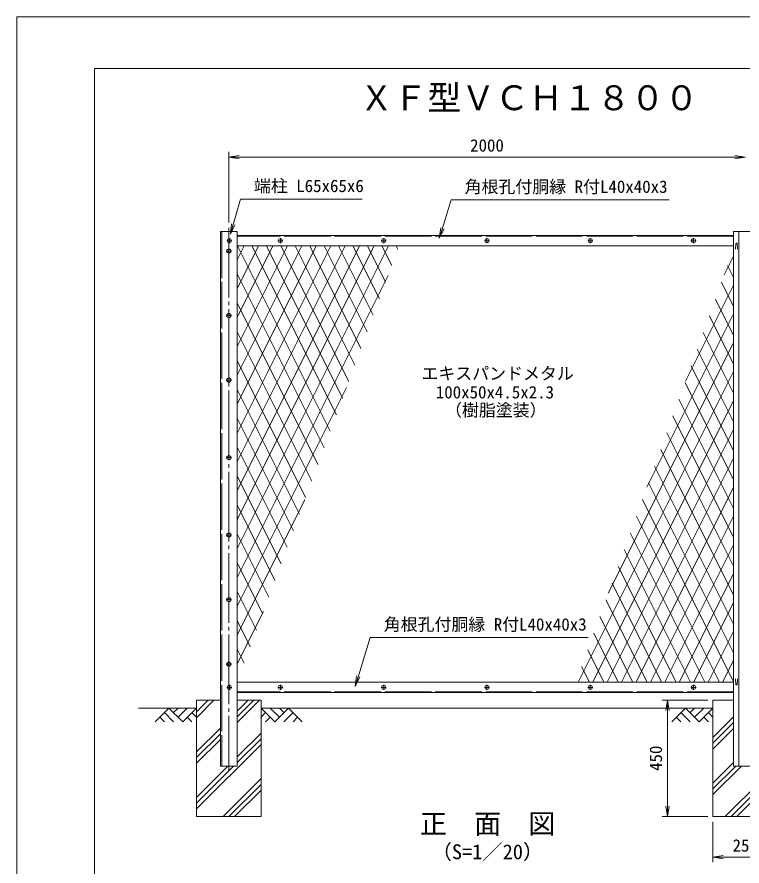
# Model space of a CAD drawing. Units: millimetres, scale not verified. Extents: x -4200 to 4200, y -2970 to 2970.
# Drawn here: x -4200 to -1392, y -318 to 2970 of the extents above; entities that cross this region are included whole.
import ezdxf
from ezdxf.enums import TextEntityAlignment as Align

# ---------------------------------------------------------------- set-up
doc = ezdxf.new("R2010")
doc.units = ezdxf.units.MM
doc.header["$LTSCALE"] = 15
doc.linetypes.add('LONG_CHAIN', pattern=[21, 18, -1, 1, -1])
doc.linetypes.add('LONG_DASHED2', pattern=[13, 12, -1])
for name, color, linetype, lineweight in [('0-0_D-STR1', 1, 'Continuous', 9), ('0-1_D-BMK', 2, 'LONG_CHAIN', 9), ('0-2_D-BGD', 7, 'Continuous', 9), ('0-3_D-STR4', 7, 'Continuous', 9), ('0-4_D-STR-DIM', 7, 'Continuous', 9), ('0-5_0', 7, 'Continuous', 9), ('0-6_D-STR-TXT', 7, 'Continuous', 9), ('0-8_D-DCR-HCH', 7, 'Continuous', 9), ('0-9_D-STR3', 3, 'Continuous', 9), ('0-A_D-STR2', 7, 'Continuous', 9), ('0-B_D-TTL', 2, 'Continuous', 9)]:
    doc.layers.add(name, color=color, linetype=linetype, lineweight=lineweight)
doc.layers.add('0-7_D-TTL-TXT', color=7, linetype='Continuous')
doc.styles.add('ＭＳ ゴシック', font='')
doc.styles.get('ＭＳ ゴシック').set_extended_font_data('MS Gothic')

# ---------------------------------------------------------------- blocks, each defined once
blk = doc.blocks.new('_Open')
at = {"layer": '0-5_0'}
blk.add_line((-15, 2.5), (0, 0), dxfattribs=at)
blk.add_lwpolyline([(-15, -2.5), (0, 0), (-15, 0)], dxfattribs=at)

msp = doc.modelspace()

# ---------------------------------------------------------------- linework, layer by layer
at = {"layer": '0-0_D-STR1'}
for p, q in [((-3412.5, 2138.59), (-3412.5, 68.59)), ((-3347.5, 2138.59), (-3412.5, 2138.59)), ((-3347.5, 68.59), (-3347.5, 2138.59)), ((-1405, 68.59), (-1405, 2138.59)), ((-1425, 2123.59), (-3347.5, 2123.59)), ((-3347.5, 2083.59), (-1425, 2083.59)), ((-1416.5, 2091.96), (-1417.25, 2070.46)), ((-1410.5, 2091.96), (-1409.75, 2070.46)), ((-1416.5, 385.21), (-1417.25, 406.71)), ((-1410.5, 385.21), (-1409.75, 406.71)), ((-3347.5, 393.59), (-1425, 393.59)), ((-1425, 353.59), (-3347.5, 353.59)), ((-3412.5, 68.59), (-3347.5, 68.59)), ((-1425, 68.59), (-1335, 68.59))]:
    msp.add_line(p, q, dxfattribs=at)
at = {"layer": '0-0_D-STR1', "linetype": 'LONG_DASHED2'}
for p, q in [((-3406.5, 2138.59), (-3406.5, 68.59)), ((-1425, 2120.59), (-3347.5, 2120.59)), ((-1425, 356.59), (-3347.5, 356.59))]:
    msp.add_line(p, q, dxfattribs=at)
at = {"layer": '0-0_D-STR1'}
msp.add_lwpolyline([(-1425, 68.59), (-1425, 2138.59), (-1335, 2138.59)], dxfattribs=at)
for centre, start, end in [((-1413.5, 2090.71), 22.61986, 157.38014), ((-1413.5, 386.46), 202.61986, 337.38014)]:
    msp.add_arc(centre, 3.25, start, end, dxfattribs=at)
at = {"layer": '0-1_D-BMK'}
for p, q in [((-3380, 2153.59), (-3380, 53.59)), ((-3377.5, 2113.59), (-3377.5, 2093.59)), ((-3180, 2113.59), (-3180, 2093.59)), ((-2780, 2113.59), (-2780, 2093.59)), ((-2380, 2113.59), (-2380, 2093.59)), ((-1980, 2113.59), (-1980, 2093.59)), ((-1580, 2113.59), (-1580, 2093.59)), ((-3367.5, 2103.59), (-3387.5, 2103.59)), ((-3379.5, 2073.59), (-3379.5, 2053.59)), ((-3170, 2103.59), (-3190, 2103.59)), ((-2770, 2103.59), (-2790, 2103.59)), ((-2370, 2103.59), (-2390, 2103.59)), ((-1970, 2103.59), (-1990, 2103.59)), ((-1570, 2103.59), (-1590, 2103.59)), ((-3369.5, 2063.59), (-3389.5, 2063.59)), ((-3369.5, 1813.59), (-3389.5, 1813.59)), ((-3379.5, 1823.59), (-3379.5, 1803.59)), ((-3369.5, 1563.59), (-3389.5, 1563.59)), ((-3379.5, 1573.59), (-3379.5, 1553.59)), ((-3369.5, 1263.59), (-3389.5, 1263.59)), ((-3379.5, 1273.59), (-3379.5, 1253.59)), ((-3369.5, 963.59), (-3389.5, 963.59)), ((-3379.5, 973.59), (-3379.5, 953.59)), ((-3379.5, 723.59), (-3379.5, 703.59)), ((-3369.5, 713.59), (-3389.5, 713.59)), ((-3369.5, 463.59), (-3389.5, 463.59)), ((-3379.5, 473.59), (-3379.5, 453.59)), ((-3367.5, 373.59), (-3387.5, 373.59)), ((-3377.5, 383.59), (-3377.5, 363.59)), ((-3170, 373.58), (-3190, 373.58)), ((-3180, 363.58), (-3180, 383.58)), ((-2770, 373.58), (-2790, 373.58)), ((-2780, 363.58), (-2780, 383.58)), ((-2370, 373.58), (-2390, 373.58)), ((-2380, 363.58), (-2380, 383.58)), ((-1970, 373.58), (-1990, 373.58)), ((-1980, 363.58), (-1980, 383.58)), ((-1570, 373.58), (-1590, 373.58)), ((-1580, 363.58), (-1580, 383.58))]:
    msp.add_line(p, q, dxfattribs=at)
at = {"layer": '0-2_D-BGD'}
for p, q in [((-3505, 293.59), (-3730, 293.59)), ((-1505, 293.59), (-3255, 293.59))]:
    msp.add_line(p, q, dxfattribs=at)
at = {"layer": '0-3_D-STR4'}
for p, q in [((-3505, 323.59), (-3505, -126.41)), ((-3412.5, 323.59), (-3505, 323.59)), ((-3255, 323.59), (-3347.5, 323.59)), ((-3255, 323.59), (-3255, -126.41)), ((-1505, 323.59), (-1505, -126.41)), ((-1425, 323.59), (-1505, 323.59)), ((-3255, -126.41), (-3505, -126.41)), ((-1255, -126.41), (-1505, -126.41))]:
    msp.add_line(p, q, dxfattribs=at)
at = {"layer": '0-4_D-STR-DIM'}
for p, q in [((-3380, 2173.59), (-3380, 2447.37)), ((-3340, 2427.37), (-1420, 2427.37)), ((-1525, 323.59), (-1700.98, 323.59)), ((-1680.98, 283.59), (-1680.98, -86.41)), ((-1525, -126.41), (-1700.98, -126.41)), ((-1505, -146.41), (-1505, -303.73)), ((-1465, -283.73), (-1295, -283.73))]:
    msp.add_line(p, q, dxfattribs=at)
at = {"layer": '0-6_D-STR-TXT'}
for points in [[(-2863.65, 2264.87), (-3334.62, 2264.87), (-3372.71, 2130.6)], [(-1674.79, 2261.78), (-2518.53, 2261.78), (-2563.89, 2114.82)], [(-1987.99, 566.68), (-2831.73, 566.68), (-2889.46, 379.55)]]:
    msp.add_lwpolyline(points, dxfattribs=at)
at = {"layer": '0-8_D-DCR-HCH'}
for p, q in [((-3505, 256.34), (-3437.76, 323.59)), ((-3505, 278.44), (-3459.86, 323.59)), ((-3347.5, 237.07), (-3260.98, 323.59)), ((-3347.5, 259.16), (-3283.08, 323.59)), ((-3347.5, 281.26), (-3305.18, 323.59)), ((-3611.43, 293.59), (-3664.64, 240.37)), ((-3629.16, 275.85), (-3593.53, 240.37)), ((-3611.43, 293.59), (-3558.21, 240.37)), ((-3593.69, 275.85), (-3575.95, 293.59)), ((-3575.95, 258.11), (-3540.48, 293.59)), ((-3558.21, 240.37), (-3505, 293.59)), ((-3522.74, 275.85), (-3505, 258.19)), ((-3201.79, 240.37), (-3255, 293.59)), ((-3237.26, 275.85), (-3255, 258.19)), ((-3184.05, 258.11), (-3219.53, 293.59)), ((-3148.58, 293.59), (-3201.79, 240.37)), ((-3166.22, 275.76), (-3184.05, 293.59)), ((-3130.84, 275.85), (-3166.48, 240.37)), ((-3148.58, 293.59), (-3095.37, 240.37)), ((-1611.43, 293.59), (-1664.64, 240.37)), ((-1629.16, 275.85), (-1593.53, 240.37)), ((-1611.43, 293.59), (-1558.21, 240.37)), ((-1593.69, 275.85), (-1575.95, 293.59)), ((-1575.95, 258.11), (-1540.48, 293.59)), ((-1558.21, 240.37), (-1505, 293.59)), ((-1522.74, 275.85), (-1505, 258.19)), ((-3646.9, 258.11), (-3629.08, 240.37)), ((-3540.48, 258.11), (-3522.66, 240.37)), ((-3219.53, 258.11), (-3237.35, 240.37)), ((-3113.1, 258.11), (-3130.92, 240.37)), ((-1646.9, 258.11), (-1629.08, 240.37)), ((-1540.48, 258.11), (-1522.66, 240.37)), ((-1505, 179.22), (-1425, 259.22)), ((-1505, 157.12), (-1425, 237.12)), ((-3505, 123.76), (-3412.5, 216.26)), ((-1505, 135.02), (-1425, 215.02)), ((-3505, 101.66), (-3412.5, 194.16)), ((-3505, 79.57), (-3412.5, 172.07)), ((-3347.5, 104.48), (-3255, 196.98)), ((-3347.5, 82.39), (-3255, 174.89)), ((-3505, -97.21), (-3255, 152.79)), ((-3505, -75.11), (-3361.3, 68.59)), ((-3505, -53.02), (-3383.4, 68.59)), ((-1505, 2.44), (-1425, 82.44)), ((-1505, -41.75), (-1394.66, 68.59)), ((-1505, -19.66), (-1416.76, 68.59)), ((-1457.08, -126.41), (-1255, 75.66)), ((-1434.98, -126.41), (-1255, 53.57)), ((-3401.63, -126.41), (-3255, 20.21)), ((-1412.89, -126.41), (-1255, 31.47)), ((-3379.53, -126.41), (-3255, -1.89)), ((-3357.43, -126.41), (-3255, -23.99))]:
    msp.add_line(p, q, dxfattribs=at)
at = {"layer": '0-9_D-STR3'}
for centre in [(-3377.5, 2103.59), (-3180, 2103.59), (-2780, 2103.59), (-2380, 2103.59), (-1980, 2103.59), (-1580, 2103.59), (-3379.5, 2063.59), (-3379.5, 1813.59), (-3379.5, 1563.59), (-3379.5, 1263.59), (-3379.5, 963.59), (-3379.5, 713.59), (-3379.5, 463.59), (-3377.5, 373.59), (-3180, 373.58), (-2780, 373.58), (-2380, 373.58), (-1980, 373.58), (-1580, 373.58)]:
    msp.add_circle(centre, 8, dxfattribs=at)
at = {"layer": '0-A_D-STR2'}
for p, q in [((-3320.47, 2083.59), (-3347.5, 2029.52)), ((-3264.57, 2083.59), (-3347.5, 1917.72)), ((-3208.67, 2083.59), (-3347.5, 1805.92)), ((-3152.77, 2083.59), (-3347.5, 1694.11)), ((-3096.86, 2083.59), (-3347.5, 1582.31)), ((-3040.96, 2083.59), (-3347.5, 1470.51)), ((-2985.06, 2083.59), (-3347.5, 1358.7)), ((-2929.16, 2083.59), (-3347.5, 1246.9)), ((-2873.26, 2083.59), (-3347.5, 1135.1)), ((-2817.36, 2083.59), (-3347.5, 1023.29)), ((-2761.45, 2083.59), (-3347.5, 911.49)), ((-2986.9, 1365.3), (-3346.05, 2083.59)), ((-2963.09, 1429.47), (-3290.14, 2083.59)), ((-2939.27, 1493.65), (-3234.24, 2083.59)), ((-2915.46, 1557.82), (-3178.34, 2083.59)), ((-2891.64, 1621.99), (-3122.44, 2083.59)), ((-2867.83, 1686.17), (-3066.54, 2083.59)), ((-2844.01, 1750.34), (-3010.63, 2083.59)), ((-2820.2, 1814.51), (-2954.73, 2083.59)), ((-2796.38, 1878.69), (-2898.83, 2083.59)), ((-2772.57, 1942.86), (-2842.93, 2083.59)), ((-2748.75, 2007.03), (-2787.03, 2083.59)), ((-2724.94, 2071.21), (-2731.13, 2083.59)), ((-1425, 2043.59), (-1461.34, 1970.92)), ((-1425, 1960.63), (-1448.2, 2007.02)), ((-3010.71, 1301.13), (-3347.5, 1974.7)), ((-2762.93, 1968.83), (-3347.5, 799.69)), ((-1425, 1848.83), (-1471.75, 1942.32)), ((-1425, 1931.78), (-1610.91, 1559.97)), ((-1425, 1737.03), (-1495.3, 1877.61)), ((-3034.53, 1236.95), (-3347.5, 1862.89)), ((-1425, 1819.98), (-1760.48, 1149.02)), ((-1425, 1625.22), (-1518.85, 1812.91)), ((-3058.34, 1172.78), (-3347.5, 1751.09)), ((-1425, 1513.42), (-1542.4, 1748.21)), ((-1425, 1708.17), (-1910.06, 738.07)), ((-1425, 1401.62), (-1565.95, 1683.5)), ((-3082.16, 1108.61), (-3347.5, 1639.29)), ((-1425, 1289.82), (-1589.5, 1618.8)), ((-1425, 1596.37), (-2026.4, 393.59)), ((-1425, 1178.01), (-1613.05, 1554.1)), ((-2923.87, 1535.15), (-3347.5, 687.88)), ((-3105.97, 1044.43), (-3347.5, 1527.49)), ((-1425, 1484.57), (-1970.49, 393.59)), ((-1425, 1066.21), (-1636.6, 1489.39)), ((-3129.79, 980.26), (-3347.5, 1415.68)), ((-1425, 954.41), (-1660.15, 1424.69)), ((-1425, 1372.76), (-1914.59, 393.59)), ((-1425, 842.6), (-1683.7, 1359.99)), ((-3153.6, 916.08), (-3347.5, 1303.88)), ((-1425, 730.8), (-1707.25, 1295.28)), ((-1425, 1260.96), (-1858.69, 393.59)), ((-1425, 619), (-1730.8, 1230.58)), ((-3177.42, 851.91), (-3347.5, 1192.08)), ((-1425, 507.19), (-1754.35, 1165.88)), ((-1425, 1149.16), (-1802.79, 393.59)), ((-3084.81, 1101.47), (-3347.5, 576.08)), ((-1425, 395.39), (-1777.9, 1101.17)), ((-3201.23, 787.74), (-3347.5, 1080.27)), ((-1480, 393.59), (-1801.45, 1036.47)), ((-1425, 1037.35), (-1746.89, 393.59)), ((-3225.05, 723.56), (-3347.5, 968.47)), ((-1535.9, 393.59), (-1825, 971.77)), ((-1425, 925.55), (-1690.99, 393.59)), ((-1591.81, 393.59), (-1848.55, 907.06)), ((-3248.86, 659.39), (-3347.5, 856.67)), ((-1647.71, 393.59), (-1872.1, 842.36)), ((-1425, 813.75), (-1635.08, 393.59)), ((-1703.61, 393.59), (-1895.65, 777.66)), ((-3272.68, 595.22), (-3347.5, 744.87)), ((-1759.51, 393.59), (-1919.2, 712.95)), ((-1425, 701.94), (-1579.18, 393.59)), ((-3245.74, 667.79), (-3347.5, 464.28)), ((-3296.49, 531.04), (-3347.5, 633.06)), ((-1815.41, 393.59), (-1942.75, 648.25)), ((-1871.32, 393.59), (-1966.3, 583.55)), ((-1425, 590.14), (-1523.28, 393.59)), ((-3320.31, 466.87), (-3347.5, 521.26)), ((-1927.22, 393.59), (-1989.85, 518.84)), ((-1425, 478.34), (-1467.38, 393.59)), ((-1983.12, 393.59), (-2013.4, 454.14))]:
    msp.add_line(p, q, dxfattribs=at)
at = {"layer": '0-B_D-TTL', "color": 7}
msp.add_lwpolyline([(-4200.03, -2970.08), (4199.97, -2970.08), (4199.97, 2969.92), (-4200.03, 2969.92)], close=True, dxfattribs=at)
at = {"layer": '0-B_D-TTL'}
msp.add_lwpolyline([(-3900.03, 2769.92), (3899.97, 2769.92), (3899.97, -2770.08), (-3900.03, -2770.08)], close=True, dxfattribs=at)

# ---------------------------------------------------------------- block references
at = {"layer": '0-4_D-STR-DIM', "xscale": 2.666667, "yscale": 2.666667}
for p, rotation in [((-3380, 2427.37), 180), ((-1680.98, 323.59), 90), ((-1680.98, -126.41), 270), ((-1505, -283.73), 180)]:
    msp.add_blockref('_Open', p, dxfattribs=dict(at, rotation=rotation))
msp.add_blockref('_Open', (-1380, 2427.37), dxfattribs=at)
at = {"layer": '0-6_D-STR-TXT', "xscale": 2.666667, "yscale": 2.666667}
for p, rotation in [((-3373.25, 2128.68), 254.16392), ((-2564.48, 2112.91), 252.84683), ((-2890.05, 377.64), 252.85394)]:
    msp.add_blockref('_Open', p, dxfattribs=dict(at, rotation=rotation))

# ---------------------------------------------------------------- texts
at = {"layer": '0-4_D-STR-DIM', "style": 'ＭＳ ゴシック'}
for s, p in [('2000', (-2445.25, 2434.12)), ('250', (-1429, -276.98))]:
    msp.add_text(s, height=48.06, dxfattribs=at).set_placement(p, align=Align.BOTTOM_LEFT)
msp.add_text('450', height=48.06, rotation=90, dxfattribs=at).set_placement((-1687.73, 50.09), align=Align.BOTTOM_LEFT)
at = {"layer": '0-6_D-STR-TXT', "style": 'ＭＳ ゴシック'}
for s, p in [('端柱 L65x65x6', (-3282.43, 2277.46)), ('角根孔付胴縁 R付L40x40x3', (-2466.59, 2274.37)), ('エキスパンドメタル', (-2633.72, 1550.99)), ('100x50x4.5x2.3', (-2578.03, 1478.25)), ('（樹脂塗装）', (-2542.46, 1409.06)), ('角根孔付胴縁 R付L40x40x3', (-2779.79, 579.27))]:
    msp.add_text(s, height=48.06, dxfattribs=at).set_placement(p, align=Align.BOTTOM_LEFT)
at = {"layer": '0-7_D-TTL-TXT', "style": 'ＭＳ ゴシック'}
for s, height, p in [('ＸＦ型ＶＣＨ１８００', 96.22, (-2873.66, 2580.1)), ('正\u3000面\u3000図', 76.98, (-2639.9, -216.05)), ('（S=1／20）', 57.73, (-2594.42, -309.24))]:
    msp.add_text(s, height=height, dxfattribs=at).set_placement(p, align=Align.BOTTOM_LEFT)

doc.saveas('drawing.dxf')
